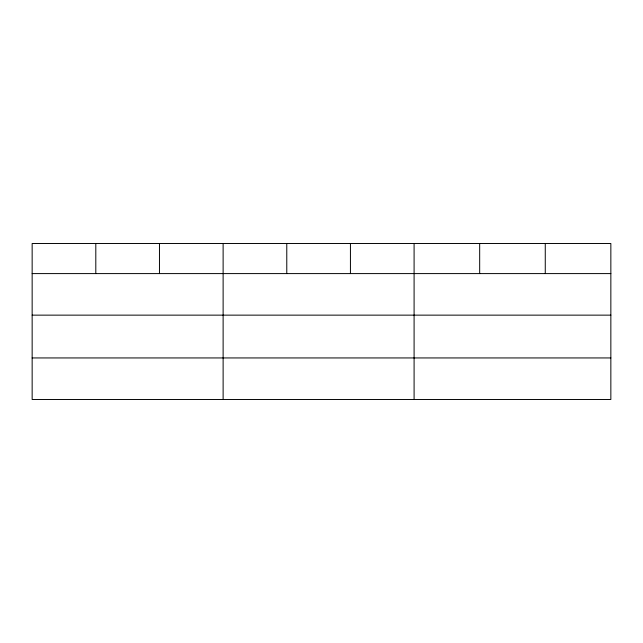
<?xml version="1.0" encoding="UTF-8"?>
<svg xmlns="http://www.w3.org/2000/svg" width="643" height="643" viewBox="0 0 643 643"><rect width="100%" height="100%" fill="white"/><g stroke="black" fill="none" stroke-linecap="round" stroke-linejoin="round"><path stroke-width="0.96" d="M610.85 315.142L610.85 243.512L32.15 243.512L32.15 399.488L610.85 399.488L610.85 315.142L32.15 315.142M32.15 273.596L610.85 273.596M32.15 357.942L610.85 357.942M545.264 243.512L545.264 273.596M479.678 243.512L479.678 273.596M414.092 243.512L414.092 399.488M350.435 243.512L350.435 273.596M286.778 243.512L286.778 273.596M223.121 243.512L223.121 399.488M159.464 243.512L159.464 273.596M95.807 243.512L95.807 273.596"/></g></svg>
